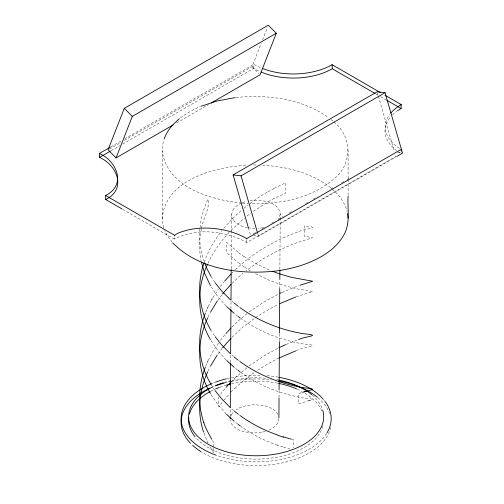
<?xml version="1.0" encoding="UTF-8"?>
<svg xmlns="http://www.w3.org/2000/svg" width="504" height="504" viewBox="0 0 504 504"><rect width="100%" height="100%" fill="white"/><g stroke="black" fill="none" stroke-linecap="round" stroke-linejoin="round"><path stroke-width="0.38" stroke-dasharray="2.52 1.89" d="M396.346 156.19L246.866 242.493C225.061 230.586 196.743 227.543 174.176 239.066L174.227 236.83M253.751 68.292L253.903 64.285L254.898 64.865A54.81 31.645 0 0 0 260.801 67.775M230.233 416.594L230.29 407.938M230.586 362.319L230.637 354.457M230.939 308.839L230.996 300.182M231.197 268.726L231.431 233.333M231.437 232.546L231.556 214.452L232.823 210.155M279.04 397.473L279.09 389.611M279.411 340.843L279.462 332.98M279.752 288.931L279.808 280.281M279.877 269.268L280.199 220.506M280.205 219.719L280.148 212.751L278.391 208.599A23.279 13.539 0.4 0 0 265.923 201.291L258.798 200.239L249.486 200.781M401.115 152.441L401.152 151.168M163.806 227.739L162.842 224.419L162.231 219.158L162.231 150.652L162.502 145.517L164.083 139.23M162.231 219.158C164.745 179.512 215.025 166.994 247.426 165.173M333.862 122.05C351.786 135.601 352.498 163.92 334.902 178.051C312.096 198.456 279.909 204.378 250.16 203.629M199.918 228.822C198.998 239.558 200.327 250.469 203.792 260.669M200.044 227.575C201.014 217.741 203.818 208.133 207.944 199.174C210.118 209.727 202.98 218.383 201.531 228.469M280.243 214.213L278.977 218.509M278.901 418.711L277.635 423.007M201.392 229.093C199.212 239.501 199.017 250.343 201.09 260.782M204.303 262.225C208.253 250.646 214.496 239.923 222.056 230.328M124.349 140.452L252.044 66.73L261.154 43.413M262.578 39.772L267.41 27.386M205.871 311.888L206.873 309.462M205.871 365.828L206.873 363.403M207.944 263.39C213.224 251.95 220.594 241.548 229.156 232.331M208.228 306.464L211.233 300.541M207.944 317.331L210.281 312.575M208.228 360.398L212.877 351.578L218.78 342.55M207.944 371.272L210.281 366.515M230.813 416.046L231.481 414.653M212.877 297.637L218.396 289.164M217.615 300.541L221.64 295.086M218.005 353.928L222.056 348.484M220.393 286.423L223.763 282.152M220.393 340.364L225.521 334.001M220.424 394.304L225.565 387.948M222.1 402.431L218.78 406.76L218.78 397.221M223.763 228.211L232.942 218.137L241.907 209.903M223.814 400.308L229.181 394.153M231.034 230.353L244.472 218.037M231.985 273.048L232.942 272.078M231.985 283.324L242.928 273.25M231.985 326.989L238.858 320.431L247.073 313.564M231.985 337.258L242.928 327.184L254.961 318.043M235.381 269.709C253.367 252.693 275.19 239.847 298.57 231.764C303.811 228.696 323.329 227.588 304.385 225.987L304.385 236.263L312.625 237.718L294.115 243.634L278.151 250.513L261.822 259.585L246.034 270.724M234.877 378.05L247.073 367.504M234.877 388.326L244.988 379.43L254.438 372.349M243.961 208.183L248.119 204.882M247.067 215.958L250.74 213.179M249.165 311.957L263.926 301.959L278.151 294.178M250.217 203.295L259.73 196.711L268.096 191.633M249.165 365.898L263.926 355.893L278.151 348.119M180.489 117.823L186.404 113.696L193.114 109.878L200.554 106.445M253.38 211.271L268.096 201.902M255.49 317.678L266.011 310.981L278.151 304.454M257.607 370.188L268.084 363.724L278.151 358.394M110.943 146.822L121.829 140.534M124.557 138.965L253.903 64.285M109.406 149.077L120.954 142.412M111.05 150.746L119.883 145.65M122.604 144.081L253.751 68.361L254.438 68.764A55.03 31.771 0 0 0 260.329 71.719M176.52 123.001L208.448 104.574M253.285 233.774L256 232.205M262.118 228.677L264.833 227.109M271.625 223.184L273.666 222.012M278.416 219.265L283.172 216.518M289.283 212.99L292.005 211.422M305.588 203.578L308.303 202.009M313.06 199.263L317.136 196.913M330.719 189.069L333.434 187.501M341.586 182.794L344.301 181.226M347.017 179.657L349.738 178.088M253.455 235.677L258.508 236.256L396.39 156.65M274.17 188.288L285.667 182.826L285.667 193.101L274.17 198.557M281.982 292.358L298.57 285.705M286.259 344.396L297.139 340.143M296.15 350.765C300.403 347.571 324.683 345.58 304.378 344.144C281.566 340.528 259.453 331.853 240.654 318.364M296.15 296.831L312.675 291.507L296.61 288.786L283.166 285.308L269.401 280.35L254.715 273.313M301.26 392.742L298.57 393.586L298.57 403.861L305.834 401.594M308.53 400.793C321.124 398.506 299.338 398.355 298.059 396.963C277.515 392.792 257.702 384.565 240.654 372.305M262.912 227.789L258.023 228.4M261.57 432.287L254.167 432.986L244.528 431.871A23.279 13.539 0.4 0 1 232.061 424.563L230.303 420.412M235.973 97.543C267.706 94.242 302.091 98.69 328.57 117.634M253.493 164.966L257.941 165.06M254.879 228.476L248.144 227.858M262.389 165.161C286.833 166.635 312.203 172.74 331.538 188.477M241.7 203.099C210.622 199.811 166.748 187.198 162.231 150.652M242.481 203.162L247.936 203.578M397.448 152.542L400.334 152.876M247.388 227.701L245.87 227.373A23.279 13.539 0.4 0 1 233.402 220.065M291.904 439.286L293.542 439.652L293.542 447.722M290.222 449.159L283.147 447.142M277.446 445.234C264.392 440.641 251.88 434.372 240.654 426.245M269.401 270.075L256.832 264.178L244.232 256.662M375.883 93.952L379.972 96.314M380.659 96.705L386.108 99.855M122.674 209.33L174.176 239.066M250.488 270.9L244.232 266.931M238.631 360.536L239.639 361.292M238.631 306.596L239.639 307.352M238.631 414.477L239.639 415.227M237.63 316.109L235.154 314.156M237.63 370.049L235.154 368.09M237.63 423.99L235.16 422.031M238.153 252.271L226.661 242.342L226.661 252.617L238.153 262.546M233.692 302.671L231.292 300.604M233.692 356.611L231.292 354.545M233.692 410.552L230.819 408.07M330.952 119.448L333.283 121.527M332.117 189C339.072 194.872 344.931 202.539 347.099 211.504M252.044 66.73L258.999 73.697M226.214 306.104L218.207 297.121L211.082 286.757M226.214 360.045L218.207 351.061L211.082 340.698M226.214 413.986L218.207 405.002L211.082 394.638M172.286 242.374L166.887 235.009L164.695 230.391M214.83 282.29L211.409 277.017M214.471 335.708L211.737 331.493M214.83 390.165L211.409 384.899M212.379 440.439L213.759 442.55L213.759 447.691M233.402 220.065L231.991 217.35L231.556 214.452M277.874 414.42L277.055 413.097A23.279 13.539 0.4 0 0 264.587 405.789L254.948 404.674L247.546 405.374A25.402 14.774 0.4 0 0 236.118 409.853M210.13 446.941L213.759 452.825L213.759 448.421M208.089 443.079L206.495 439.702M377.332 92.541L378.202 95.558M378.422 96.314L394.349 151.452M257.853 233.988L258.508 236.256M248.39 227.789L250.57 235.343M246.809 240.03L246.866 242.493M348.094 149.575L348.094 178.712M348.094 179.5L348.094 195.25M400.195 152.907A55.03 31.771 0 0 1 398.444 151.792M396.787 150.633A55.03 31.771 0 0 1 390.631 116.966M392.459 114.994A55.03 31.771 0 0 1 396.812 111.302M399.502 148.302A54.81 31.645 0 0 1 389.68 114.465M326.598 433.465A75.033 43.319 0 0 1 216.978 455.515M213.627 382.87A75.033 43.319 0 0 1 214.95 382.353M227.033 378.636A75.033 43.319 0 0 1 260.026 375.304M266.956 375.694A75.033 43.319 0 0 1 278.177 377.156M323.694 399.704A75.033 43.319 0 0 1 324.582 400.806M330.637 427.499A75.033 43.319 0 0 1 279.714 463.415A75.033 43.319 0 0 1 201.739 452.12M210.798 387.771A75.033 43.319 0 0 1 214.95 386.077M224.847 382.914A75.033 43.319 0 0 1 228.425 382.026M231.248 381.421A75.033 43.319 0 0 1 271.517 379.884M317.974 397.738A75.033 43.319 0 0 1 329.591 413.406M210.911 387.834A67.53 38.991 0 0 1 214.975 385.875M224.104 382.46A67.53 38.991 0 0 1 266.944 378.296M276.633 379.632A67.53 38.991 0 0 1 278.057 379.903M312.392 395.205A67.53 38.991 0 0 1 322.245 408.794M322.869 426.145A67.53 38.991 0 0 1 266.326 458.671A67.53 38.991 0 0 1 195.558 437.352M210.911 391.18A67.53 38.991 0 0 1 214.975 389.22M219.901 387.229A67.53 38.991 0 0 1 225.572 385.365M231.405 383.853A67.53 38.991 0 0 1 278.769 383.393M297.31 389.22A67.53 38.991 0 0 1 302.022 391.52M305.109 393.277A67.53 38.991 0 0 1 321.999 411.497M232.829 210.155A25.402 14.774 0.4 0 1 240.603 203.54M242.43 202.74A25.402 14.774 0.4 0 1 246.595 201.392M278.97 218.509A25.402 14.774 0.4 0 1 278.397 219.404M231.487 414.653A25.402 14.774 0.4 0 1 233.465 412.07M277.628 423.007A25.402 14.774 0.4 0 1 268.651 430.17M265.318 431.367A25.402 14.774 0.4 0 1 261.57 432.281M268.034 191.803A82.076 24.362 -37.8 0 1 274.088 188.464M244.207 256.763A82.076 50.28 47.7 0 1 238.115 252.372M231.128 381.982A98.274 69.81 -45.4 0 1 234.958 378.139M282.87 446.884A98.274 22.296 30.8 0 1 277.181 444.969M230.952 392.087A98.274 70.05 -45.4 0 1 234.795 388.238M244.257 266.83A82.076 50.091 47.7 0 1 238.19 262.452M206.546 439.683A76.885 67.221 45.9 0 1 203.843 432.753M268.159 201.732A82.076 24.583 -37.9 0 1 274.258 198.374M307.27 401.039A76.885 2.092 -20.4 0 1 309.67 400.365"/><path stroke-width="0.76" d="M230.215 418.95L230.227 417.381M230.29 407.156L230.58 363.107M230.643 353.669L230.933 309.626M230.996 300.182L231.197 269.508M278.907 417.923L279.033 398.261M279.09 389.611L279.405 341.63M279.462 332.98L279.752 288.931M279.815 279.493L279.877 270.056M348.094 196.037C347.269 208.24 350.337 221.351 344.963 232.873C341.536 240.061 336.036 246.009 329.837 250.916C314.036 262.804 294.512 268.594 275.121 271.127C239.608 274.737 198.897 269.476 172.771 242.928M401.178 150.658L401.26 149.367L246.733 238.581L246.765 239.06M174.283 235.872C177.099 232.514 182.958 231.575 187.268 230.139C194.072 228.469 201.109 227.896 208.102 228.11C221.495 228.602 234.971 231.808 246.639 238.531M204.088 262.842C196.333 284.974 198.847 310.369 211.082 330.422M164.336 138.556C167.164 130.618 172.891 124.034 179.361 118.793M205.412 313.104C196.188 336.086 198.11 363.189 211.082 384.363M205.412 367.044C198.544 384.615 197.599 404.592 203.792 422.491M211.163 103.005L260.064 74.768L276.286 33.239L268.267 25.2L124.274 108.335L108.051 149.864L116.071 157.903L173.124 124.967M116.071 157.903L132.294 116.374L276.286 33.239M207.409 264.594C196.371 288.206 197.014 317.085 210.458 339.608M207.409 308.259L207.944 307.056M207.679 317.936C196.384 341.668 196.888 370.831 210.458 393.548M207.409 362.2L207.944 360.996M207.679 371.87C199.017 390.562 196.925 412.537 203.603 432.18M210.603 311.989L217.224 301.096M210.603 365.929L217.224 355.036M211.548 299.956L212.216 298.796M222.484 294.015L231.034 284.294M222.484 347.955L231.034 338.228M224.645 281.106L231.034 274.019M226.012 387.437L229.181 383.878M225.968 333.49L227.317 331.953M227.776 331.449L231.034 327.959M121.999 208.939L105.733 199.546L105.582 195.47C126.649 185.107 117.035 161.167 99.364 153.506L110.256 147.218M105.733 199.546C126.882 189.157 117.237 165.098 99.496 157.418L110.37 151.143M248.39 227.789L233.119 174.919L377.112 91.785L385.05 92.698L402.501 153.121L397.064 156.259M233.119 174.919L241.051 175.833L385.05 92.698M278.794 347.81L285.667 344.648M278.794 358.079L295.659 350.941M280.085 293.246L281.345 292.654M280.085 303.521L295.659 297.007M201.285 106.174L217.167 100.97L235.211 97.612M298.57 339.646C305.166 336.105 323.474 335.664 303.244 333.686C280.627 329.925 258.741 321.193 240.143 307.724M299.937 285.245L312.675 281.238L291.929 277.446L281.295 274.441L272.116 271.165M302.507 392.351L305.834 391.318M308.53 390.524C321.124 388.238 299.338 388.08 298.059 386.688C277.307 382.479 257.305 374.119 240.143 361.664M291.344 439.154L283.147 436.867M277.446 434.965C264.191 430.303 251.509 423.902 240.143 415.605M262.918 68.632A54.81 31.645 0 0 0 332.104 64.688L380.243 92.478M384.987 95.218L401.26 104.612A55.03 31.771 60 0 0 401.102 108.511A55.03 31.771 0 0 0 397.625 110.722M261.381 72.16A55.03 31.771 0 0 0 332.262 68.764L375.203 93.555M386.789 100.246L401.102 108.511M105.582 195.47L174.334 235.166M238.127 370.434L240.143 371.939M238.127 316.499L240.143 317.999M238.127 424.374L240.143 425.88M238.127 306.224L234.177 303.08M238.127 360.165L234.177 357.021M238.127 414.099L234.177 410.962M234.177 313.356L226.661 306.552M234.177 367.296L226.661 360.492M234.177 421.237L226.661 414.433M230.347 299.767L221.445 290.739L215.183 282.807M230.347 353.707L221.445 344.679L215.183 336.748M230.347 407.648L221.445 398.62L215.183 390.688M124.274 108.335L132.294 116.374M211.724 439.368L206.495 429.427A76.885 67.322 45.7 0 1 203.742 422.503M211.082 276.482L207.547 269.873L204.624 263.006M210.458 285.667L204.624 273.281L201.335 261.992M241.051 175.833L257.632 233.239M347.571 213.583L348.094 218.087M99.364 153.506L99.496 157.349M332.104 64.688A55.03 31.771 60 0 1 332.262 68.764M390.764 113.104A54.81 31.645 0 0 1 401.26 104.612M325.011 401.36A75.033 43.319 0 0 1 326.964 432.879M216.298 455.269A75.033 43.319 0 0 1 212.203 383.45M215.624 382.108A75.033 43.319 0 0 1 226.34 378.806M278.907 377.288A75.033 43.319 0 0 1 323.228 399.155M201.083 451.716A75.033 43.319 0 0 1 192.629 445.347M190.537 443.306A75.033 43.319 0 0 1 210.105 388.074M215.624 385.825A75.033 43.319 0 0 1 224.104 383.109M229.125 381.868A75.033 43.319 0 0 1 230.536 381.566M278.907 381.005A75.033 43.319 0 0 1 317.4 397.265M322.68 410.105A67.53 38.991 0 0 1 234.524 453.72A67.53 38.991 0 0 1 210.269 388.168M215.693 385.56A67.53 38.991 0 0 1 223.373 382.694M278.769 380.048A67.53 38.991 0 0 1 311.787 394.689M195.079 436.779A67.53 38.991 0 0 1 188.773 417.444M189.422 414.112A67.53 38.991 0 0 1 210.269 391.52M215.693 388.912A67.53 38.991 0 0 1 219.221 387.481M226.315 385.151A67.53 38.991 0 0 1 230.706 384.01M278.769 383.393A67.53 38.991 0 0 1 296.598 388.912M304.227 391.936A76.885 2.003 -20.2 0 1 307.201 391.028M229.27 383.96A98.274 69.81 -45.4 0 1 230.662 382.473M283.418 437.126A98.274 22.541 31 0 1 277.71 435.229"/></g></svg>
